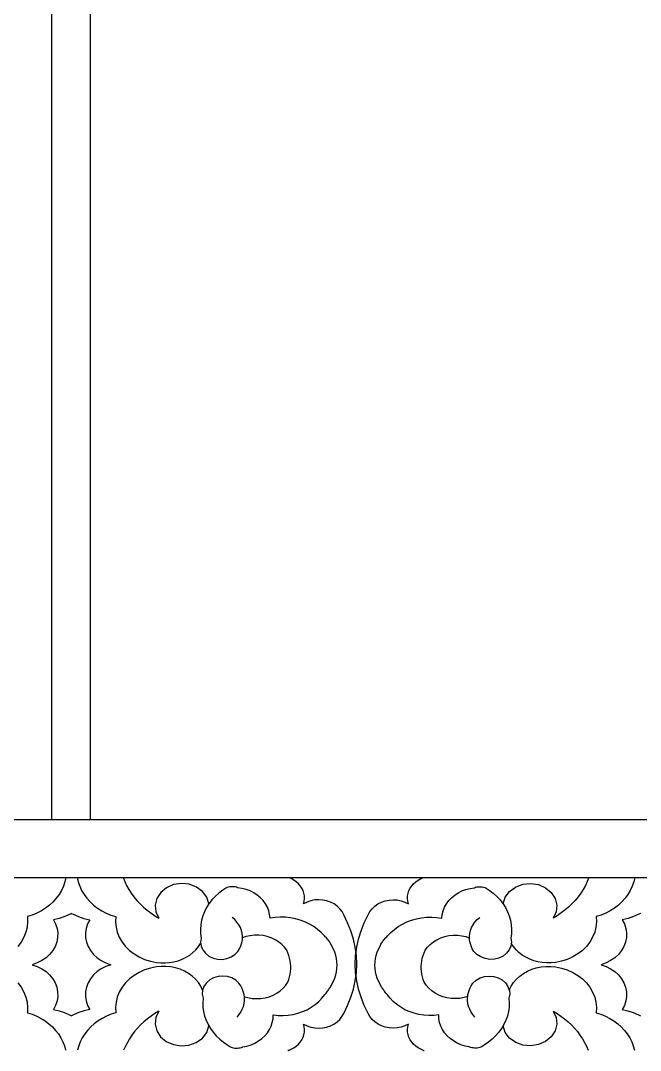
# Model space of a CAD drawing. Extents: x 1188826 to 1909461, y 608442 to 1651179.
# Drawn here: x 1662797 to 1663119, y 1032544 to 1033079 of the extents above; entities that cross this region are included whole.
import ezdxf

# ---------------------------------------------------------------- set-up
doc = ezdxf.new("R2010")
doc.units = 0
doc.header["$LTSCALE"] = 1000
doc.header["$MEASUREMENT"] = 0
doc.layers.add('窗', color=4, linetype='Continuous')
doc.layers.add('立面线', color=40, linetype='Continuous')

# ---------------------------------------------------------------- blocks, each defined once
blk = doc.blocks.new('EHYTERHT5EHTER')
at = {"layer": '窗', "ltscale": 3}
blk.add_lwpolyline([(79348.66, -228180.6), (80283.92, -228180.6), (80283.92, -229130.6), (79348.66, -229130.6)], close=True, dxfattribs=at)

msp = doc.modelspace()

# ---------------------------------------------------------------- linework, layer by layer
at = {"layer": '立面线'}
for p, q in [((1662813.08, 1032663.42), (1662813.08, 1033613.42)), ((1662833.07, 1032663.42), (1662833.07, 1033613.42)), ((1669039.81, 1032663.42), (1660727.54, 1032663.42)), ((1660758.89, 1032633.42), (1669008.6, 1032633.42)), ((1662820.38, 1032633.42), (1662819.85, 1032631.14)), ((1662826.23, 1032633.42), (1662826.76, 1032631.14)), ((1662850.02, 1032633.42), (1662850.88, 1032631.3)), ((1662937.33, 1032632.83), (1662935.87, 1032633.42)), ((1662938.7, 1032632.09), (1662937.33, 1032632.83)), ((1663003.25, 1032632.09), (1663004.62, 1032632.83)), ((1663004.62, 1032632.83), (1663006.07, 1032633.42)), ((1663091.93, 1032633.42), (1663091.06, 1032631.3)), ((1663115.71, 1032633.42), (1663115.18, 1032631.14)), ((1662819.08, 1032628.9), (1662818.07, 1032626.74)), ((1662819.85, 1032631.14), (1662819.08, 1032628.9)), ((1662826.76, 1032631.14), (1662827.53, 1032628.9)), ((1662827.53, 1032628.9), (1662828.54, 1032626.74)), ((1662850.88, 1032631.3), (1662851.89, 1032629.23)), ((1662851.89, 1032629.23), (1662853.03, 1032627.2)), ((1662872.58, 1032628.12), (1662869.6, 1032625.67)), ((1662876.26, 1032629.73), (1662872.58, 1032628.12)), ((1662880.32, 1032630.35), (1662876.26, 1032629.73)), ((1662884.43, 1032629.93), (1662880.32, 1032630.35)), ((1662888.21, 1032628.5), (1662884.43, 1032629.93)), ((1662891.33, 1032626.19), (1662888.21, 1032628.5)), ((1662902.86, 1032627.62), (1662902.3, 1032627.26)), ((1662903.45, 1032627.93), (1662902.86, 1032627.62)), ((1662904.08, 1032628.19), (1662903.45, 1032627.93)), ((1662904.73, 1032628.39), (1662904.08, 1032628.19)), ((1662905.41, 1032628.54), (1662904.73, 1032628.39)), ((1662906.1, 1032628.62), (1662905.41, 1032628.54)), ((1662906.79, 1032628.64), (1662906.1, 1032628.62)), ((1662907.49, 1032628.61), (1662906.79, 1032628.64)), ((1662908.17, 1032628.51), (1662907.49, 1032628.61)), ((1662908.85, 1032628.36), (1662908.17, 1032628.51)), ((1662909.5, 1032628.14), (1662908.85, 1032628.36)), ((1662911.72, 1032627.79), (1662909.5, 1032628.14)), ((1662913.89, 1032627.22), (1662911.72, 1032627.79)), ((1662939.95, 1032631.22), (1662938.7, 1032632.09)), ((1662941.07, 1032630.22), (1662939.95, 1032631.22)), ((1662942.04, 1032629.11), (1662941.07, 1032630.22)), ((1662942.85, 1032627.91), (1662942.04, 1032629.11)), ((1662943.48, 1032626.63), (1662942.85, 1032627.91)), ((1662998.46, 1032626.63), (1662999.09, 1032627.91)), ((1662999.09, 1032627.91), (1662999.9, 1032629.11)), ((1662999.9, 1032629.11), (1663000.87, 1032630.22)), ((1663000.87, 1032630.22), (1663001.99, 1032631.22)), ((1663001.99, 1032631.22), (1663003.25, 1032632.09)), ((1663028.05, 1032627.22), (1663030.22, 1032627.79)), ((1663030.22, 1032627.79), (1663032.45, 1032628.14)), ((1663032.45, 1032628.14), (1663033.1, 1032628.36)), ((1663033.1, 1032628.36), (1663033.77, 1032628.51)), ((1663033.77, 1032628.51), (1663034.46, 1032628.61)), ((1663034.46, 1032628.61), (1663035.15, 1032628.64)), ((1663035.15, 1032628.64), (1663035.85, 1032628.62)), ((1663035.85, 1032628.62), (1663036.54, 1032628.54)), ((1663036.54, 1032628.54), (1663037.21, 1032628.39)), ((1663037.21, 1032628.39), (1663037.87, 1032628.19)), ((1663037.87, 1032628.19), (1663038.49, 1032627.93)), ((1663038.49, 1032627.93), (1663039.09, 1032627.62)), ((1663039.09, 1032627.62), (1663039.64, 1032627.26)), ((1663050.61, 1032626.19), (1663053.74, 1032628.5)), ((1663053.74, 1032628.5), (1663057.52, 1032629.93)), ((1663057.52, 1032629.93), (1663061.62, 1032630.35)), ((1663061.62, 1032630.35), (1663065.69, 1032629.73)), ((1663065.69, 1032629.73), (1663069.37, 1032628.12)), ((1663069.37, 1032628.12), (1663072.34, 1032625.67)), ((1663090.06, 1032629.23), (1663088.92, 1032627.2)), ((1663091.06, 1032631.3), (1663090.06, 1032629.23)), ((1663114.41, 1032628.9), (1663113.4, 1032626.74)), ((1663115.18, 1032631.14), (1663114.41, 1032628.9)), ((1662815.38, 1032622.69), (1662813.72, 1032620.85)), ((1662816.83, 1032624.66), (1662815.38, 1032622.69)), ((1662818.07, 1032626.74), (1662816.83, 1032624.66)), ((1662828.54, 1032626.74), (1662829.78, 1032624.66)), ((1662829.78, 1032624.66), (1662831.23, 1032622.69)), ((1662831.23, 1032622.69), (1662832.89, 1032620.85)), ((1662853.03, 1032627.2), (1662854.3, 1032625.24)), ((1662854.3, 1032625.24), (1662855.7, 1032623.34)), ((1662855.7, 1032623.34), (1662857.22, 1032621.51)), ((1662867.6, 1032622.57), (1662866.73, 1032619.11)), ((1662869.6, 1032625.67), (1662867.6, 1032622.57)), ((1662893.54, 1032623.19), (1662891.33, 1032626.19)), ((1662894.63, 1032619.78), (1662893.54, 1032623.19)), ((1662897.88, 1032623.62), (1662896.19, 1032621.8)), ((1662899.76, 1032625.31), (1662897.88, 1032623.62)), ((1662901.79, 1032626.86), (1662899.76, 1032625.31)), ((1662902.3, 1032627.26), (1662901.79, 1032626.86)), ((1662915.96, 1032626.44), (1662913.89, 1032627.22)), ((1662917.91, 1032625.45), (1662915.96, 1032626.44)), ((1662919.71, 1032624.27), (1662917.91, 1032625.45)), ((1662921.34, 1032622.92), (1662919.71, 1032624.27)), ((1662922.76, 1032621.41), (1662921.34, 1032622.92)), ((1662943.92, 1032625.3), (1662943.48, 1032626.63)), ((1662944.18, 1032623.93), (1662943.92, 1032625.3)), ((1662944.09, 1032621.16), (1662944.23, 1032622.54)), ((1662944.23, 1032622.54), (1662944.18, 1032623.93)), ((1662997.72, 1032622.54), (1662997.77, 1032623.93)), ((1662997.86, 1032621.16), (1662997.72, 1032622.54)), ((1662997.77, 1032623.93), (1662998.02, 1032625.3)), ((1662998.02, 1032625.3), (1662998.46, 1032626.63)), ((1663019.18, 1032621.41), (1663020.61, 1032622.92)), ((1663020.61, 1032622.92), (1663022.23, 1032624.27)), ((1663022.23, 1032624.27), (1663024.03, 1032625.45)), ((1663024.03, 1032625.45), (1663025.98, 1032626.44)), ((1663025.98, 1032626.44), (1663028.05, 1032627.22)), ((1663039.64, 1032627.26), (1663040.15, 1032626.86)), ((1663040.15, 1032626.86), (1663042.19, 1032625.31)), ((1663042.19, 1032625.31), (1663044.06, 1032623.62)), ((1663044.06, 1032623.62), (1663045.76, 1032621.8)), ((1663047.32, 1032619.78), (1663048.41, 1032623.19)), ((1663048.41, 1032623.19), (1663050.61, 1032626.19)), ((1663072.34, 1032625.67), (1663074.35, 1032622.57)), ((1663074.35, 1032622.57), (1663075.21, 1032619.11)), ((1663086.25, 1032623.34), (1663084.73, 1032621.51)), ((1663087.65, 1032625.24), (1663086.25, 1032623.34)), ((1663088.92, 1032627.2), (1663087.65, 1032625.24)), ((1663110.71, 1032622.69), (1663109.06, 1032620.85)), ((1663112.17, 1032624.66), (1663110.71, 1032622.69)), ((1663113.4, 1032626.74), (1663112.17, 1032624.66)), ((1662809.85, 1032617.58), (1662807.66, 1032616.19)), ((1662811.87, 1032619.14), (1662809.85, 1032617.58)), ((1662813.72, 1032620.85), (1662811.87, 1032619.14)), ((1662832.89, 1032620.85), (1662834.74, 1032619.14)), ((1662834.74, 1032619.14), (1662836.76, 1032617.58)), ((1662836.76, 1032617.58), (1662838.95, 1032616.19)), ((1662857.22, 1032621.51), (1662858.86, 1032619.75)), ((1662858.86, 1032619.75), (1662860.61, 1032618.08)), ((1662860.61, 1032618.08), (1662862.47, 1032616.49)), ((1662866.73, 1032619.11), (1662867.09, 1032615.59)), ((1662893.38, 1032617.82), (1662892.29, 1032615.68)), ((1662894.63, 1032619.78), (1662893.38, 1032617.82)), ((1662894.68, 1032619.86), (1662894.63, 1032619.78)), ((1662896.19, 1032621.8), (1662894.68, 1032619.86)), ((1662923.97, 1032619.77), (1662922.76, 1032621.41)), ((1662924.95, 1032618.02), (1662923.97, 1032619.77)), ((1662925.68, 1032616.18), (1662924.95, 1032618.02)), ((1662943.75, 1032619.8), (1662944.09, 1032621.16)), ((1662945.57, 1032620.71), (1662943.75, 1032619.8)), ((1662947.53, 1032621.36), (1662945.57, 1032620.71)), ((1662949.58, 1032621.76), (1662947.53, 1032621.36)), ((1662951.68, 1032621.88), (1662949.58, 1032621.76)), ((1662953.78, 1032621.73), (1662951.68, 1032621.88)), ((1662955.82, 1032621.32), (1662953.78, 1032621.73)), ((1662957.77, 1032620.64), (1662955.82, 1032621.32)), ((1662959.58, 1032619.72), (1662957.77, 1032620.64)), ((1662961.21, 1032618.58), (1662959.58, 1032619.72)), ((1662962.61, 1032617.23), (1662961.21, 1032618.58)), ((1662963.76, 1032615.73), (1662962.61, 1032617.23)), ((1662978.18, 1032615.73), (1662979.33, 1032617.23)), ((1662979.33, 1032617.23), (1662980.74, 1032618.58)), ((1662980.74, 1032618.58), (1662982.36, 1032619.72)), ((1662982.36, 1032619.72), (1662984.17, 1032620.64)), ((1662984.17, 1032620.64), (1662986.12, 1032621.32)), ((1662986.12, 1032621.32), (1662988.17, 1032621.73)), ((1662988.17, 1032621.73), (1662990.26, 1032621.88)), ((1662990.26, 1032621.88), (1662992.36, 1032621.76)), ((1662992.36, 1032621.76), (1662994.42, 1032621.36)), ((1662994.42, 1032621.36), (1662996.37, 1032620.71)), ((1662996.37, 1032620.71), (1662998.2, 1032619.8)), ((1662998.2, 1032619.8), (1662997.86, 1032621.16)), ((1663016.27, 1032616.18), (1663017, 1032618.02)), ((1663017, 1032618.02), (1663017.97, 1032619.77)), ((1663017.97, 1032619.77), (1663019.18, 1032621.41)), ((1663045.76, 1032621.8), (1663047.26, 1032619.86)), ((1663047.26, 1032619.86), (1663047.32, 1032619.78)), ((1663047.32, 1032619.78), (1663048.56, 1032617.82)), ((1663048.56, 1032617.82), (1663049.65, 1032615.68)), ((1663075.21, 1032619.11), (1663074.86, 1032615.59)), ((1663081.34, 1032618.08), (1663079.48, 1032616.49)), ((1663083.09, 1032619.75), (1663081.34, 1032618.08)), ((1663084.73, 1032621.51), (1663083.09, 1032619.75)), ((1663105.18, 1032617.58), (1663103, 1032616.19)), ((1663107.21, 1032619.14), (1663105.18, 1032617.58)), ((1663109.06, 1032620.85), (1663107.21, 1032619.14)), ((1662802.9, 1032613.94), (1662800.36, 1032613.11)), ((1662800.36, 1032613.11), (1662800.49, 1032610.38)), ((1662805.34, 1032614.97), (1662802.9, 1032613.94)), ((1662807.66, 1032616.19), (1662805.34, 1032614.97)), ((1662816.88, 1032612.19), (1662813.91, 1032611.49)), ((1662813.91, 1032611.49), (1662815.03, 1032609.31)), ((1662819.75, 1032613.15), (1662816.88, 1032612.19)), ((1662822.5, 1032614.35), (1662819.75, 1032613.15)), ((1662823.3, 1032614.79), (1662822.5, 1032614.35)), ((1662823.3, 1032614.79), (1662824.11, 1032614.35)), ((1662824.11, 1032614.35), (1662826.86, 1032613.15)), ((1662826.86, 1032613.15), (1662829.73, 1032612.19)), ((1662829.73, 1032612.19), (1662832.7, 1032611.49)), ((1662832.7, 1032611.49), (1662831.58, 1032609.31)), ((1662838.95, 1032616.19), (1662841.27, 1032614.97)), ((1662841.27, 1032614.97), (1662843.71, 1032613.94)), ((1662843.71, 1032613.94), (1662846.25, 1032613.11)), ((1662846.25, 1032613.11), (1662846.11, 1032610.38)), ((1662862.47, 1032616.49), (1662864.43, 1032615)), ((1662864.43, 1032615), (1662866.48, 1032613.6)), ((1662866.48, 1032613.6), (1662868.62, 1032612.3)), ((1662867.09, 1032615.59), (1662868.62, 1032612.3)), ((1662891.42, 1032613.47), (1662890.78, 1032611.21)), ((1662892.29, 1032615.68), (1662891.42, 1032613.47)), ((1662908.05, 1032611.56), (1662906.75, 1032612.72)), ((1662909.19, 1032610.28), (1662908.05, 1032611.56)), ((1662926.15, 1032614.28), (1662925.68, 1032616.18)), ((1662926.35, 1032612.35), (1662926.15, 1032614.28)), ((1662928.98, 1032612.7), (1662926.35, 1032612.35)), ((1662931.64, 1032612.84), (1662928.98, 1032612.7)), ((1662934.3, 1032612.76), (1662931.64, 1032612.84)), ((1662936.94, 1032612.47), (1662934.3, 1032612.76)), ((1662939.54, 1032611.96), (1662936.94, 1032612.47)), ((1662942.06, 1032611.25), (1662939.54, 1032611.96)), ((1662964.64, 1032614.09), (1662963.76, 1032615.73)), ((1662966.65, 1032609.95), (1662964.6, 1032614.09)), ((1662975.3, 1032609.95), (1662977.35, 1032614.09)), ((1662977.31, 1032614.09), (1662978.18, 1032615.73)), ((1662999.88, 1032611.25), (1663002.41, 1032611.96)), ((1663002.41, 1032611.96), (1663005, 1032612.47)), ((1663005, 1032612.47), (1663007.65, 1032612.76)), ((1663007.65, 1032612.76), (1663010.31, 1032612.84)), ((1663010.31, 1032612.84), (1663012.96, 1032612.7)), ((1663012.96, 1032612.7), (1663015.59, 1032612.35)), ((1663015.59, 1032612.35), (1663015.8, 1032614.28)), ((1663015.8, 1032614.28), (1663016.27, 1032616.18)), ((1663032.75, 1032610.28), (1663033.9, 1032611.56)), ((1663033.9, 1032611.56), (1663035.2, 1032612.72)), ((1663049.65, 1032615.68), (1663050.52, 1032613.47)), ((1663050.52, 1032613.47), (1663051.17, 1032611.21)), ((1663074.86, 1032615.59), (1663073.32, 1032612.3)), ((1663075.46, 1032613.6), (1663073.32, 1032612.3)), ((1663077.52, 1032615), (1663075.46, 1032613.6)), ((1663079.48, 1032616.49), (1663077.52, 1032615)), ((1663098.24, 1032613.94), (1663095.69, 1032613.11)), ((1663095.69, 1032613.11), (1663095.83, 1032610.38)), ((1663100.68, 1032614.97), (1663098.24, 1032613.94)), ((1663103, 1032616.19), (1663100.68, 1032614.97)), ((1663112.21, 1032612.19), (1663109.24, 1032611.49)), ((1663109.24, 1032611.49), (1663110.36, 1032609.31)), ((1663115.09, 1032613.15), (1663112.21, 1032612.19)), ((1663117.83, 1032614.35), (1663115.09, 1032613.15)), ((1663118.64, 1032614.79), (1663117.83, 1032614.35)), ((1662800.23, 1032607.64), (1662799.57, 1032604.96)), ((1662800.49, 1032610.38), (1662800.23, 1032607.64)), ((1662815.03, 1032609.31), (1662815.77, 1032607.01)), ((1662815.77, 1032607.01), (1662816.11, 1032604.64)), ((1662830.84, 1032607.01), (1662830.5, 1032604.64)), ((1662831.58, 1032609.31), (1662830.84, 1032607.01)), ((1662846.11, 1032610.38), (1662846.38, 1032607.64)), ((1662846.38, 1032607.64), (1662847.04, 1032604.96)), ((1662890.37, 1032608.91), (1662890.19, 1032606.58)), ((1662890.19, 1032606.58), (1662890.25, 1032604.25)), ((1662890.78, 1032611.21), (1662890.37, 1032608.91)), ((1662910.16, 1032608.9), (1662909.19, 1032610.28)), ((1662910.93, 1032607.43), (1662910.16, 1032608.9)), ((1662911.51, 1032605.9), (1662910.93, 1032607.43)), ((1662944.5, 1032610.33), (1662942.06, 1032611.25)), ((1662946.83, 1032609.22), (1662944.5, 1032610.33)), ((1662949.02, 1032607.92), (1662946.83, 1032609.22)), ((1662951.06, 1032606.46), (1662949.02, 1032607.92)), ((1662952.92, 1032604.83), (1662951.06, 1032606.46)), ((1662968.33, 1032605.75), (1662966.65, 1032609.95)), ((1662973.61, 1032605.75), (1662975.3, 1032609.95)), ((1662989.02, 1032604.83), (1662990.89, 1032606.46)), ((1662990.89, 1032606.46), (1662992.93, 1032607.92)), ((1662992.93, 1032607.92), (1662995.12, 1032609.22)), ((1662995.12, 1032609.22), (1662997.44, 1032610.33)), ((1662997.44, 1032610.33), (1662999.88, 1032611.25)), ((1663030.44, 1032605.9), (1663031.01, 1032607.43)), ((1663031.01, 1032607.43), (1663031.79, 1032608.9)), ((1663031.79, 1032608.9), (1663032.75, 1032610.28)), ((1663051.17, 1032611.21), (1663051.58, 1032608.91)), ((1663051.58, 1032608.91), (1663051.75, 1032606.58)), ((1663051.75, 1032606.58), (1663051.69, 1032604.25)), ((1663095.57, 1032607.64), (1663094.9, 1032604.96)), ((1663095.83, 1032610.38), (1663095.57, 1032607.64)), ((1663110.36, 1032609.31), (1663111.11, 1032607.01)), ((1663111.11, 1032607.01), (1663111.45, 1032604.64)), ((1662798.51, 1032602.37), (1662797.09, 1032599.92)), ((1662799.57, 1032604.96), (1662798.51, 1032602.37)), ((1662816.05, 1032602.25), (1662815.59, 1032599.9)), ((1662816.11, 1032604.64), (1662816.05, 1032602.25)), ((1662830.5, 1032604.64), (1662830.55, 1032602.25)), ((1662830.55, 1032602.25), (1662831.02, 1032599.9)), ((1662847.04, 1032604.96), (1662848.1, 1032602.37)), ((1662848.1, 1032602.37), (1662849.52, 1032599.92)), ((1662890.25, 1032604.25), (1662890.55, 1032601.94)), ((1662890.55, 1032601.94), (1662890.29, 1032599.85)), ((1662911.88, 1032604.32), (1662911.51, 1032605.9)), ((1662911.72, 1032599.51), (1662911.99, 1032601.11)), ((1662913.86, 1032602.72), (1662911.77, 1032602.01)), ((1662912.04, 1032602.72), (1662911.88, 1032604.32)), ((1662911.99, 1032601.11), (1662912.04, 1032602.72)), ((1662916.03, 1032603.21), (1662913.86, 1032602.72)), ((1662918.25, 1032603.46), (1662916.03, 1032603.21)), ((1662920.49, 1032603.46), (1662918.25, 1032603.46)), ((1662922.72, 1032603.23), (1662920.49, 1032603.46)), ((1662924.89, 1032602.76), (1662922.72, 1032603.23)), ((1662926.98, 1032602.06), (1662924.89, 1032602.76)), ((1662928.95, 1032601.14), (1662926.98, 1032602.06)), ((1662930.77, 1032600.02), (1662928.95, 1032601.14)), ((1662954.6, 1032603.06), (1662952.92, 1032604.83)), ((1662955.01, 1032602.68), (1662954.6, 1032603.06)), ((1662955.41, 1032602.28), (1662955.01, 1032602.68)), ((1662955.79, 1032601.88), (1662955.41, 1032602.28)), ((1662956.16, 1032601.46), (1662955.79, 1032601.88)), ((1662956.51, 1032601.04), (1662956.16, 1032601.46)), ((1662956.84, 1032600.6), (1662956.51, 1032601.04)), ((1662957.16, 1032600.16), (1662956.84, 1032600.6)), ((1662969.65, 1032601.48), (1662968.33, 1032605.75)), ((1662970.59, 1032597.17), (1662969.65, 1032601.48)), ((1662971.35, 1032597.17), (1662972.3, 1032601.48)), ((1662972.3, 1032601.48), (1662973.61, 1032605.75)), ((1662984.79, 1032600.16), (1662985.1, 1032600.6)), ((1662985.1, 1032600.6), (1662985.44, 1032601.04)), ((1662985.44, 1032601.04), (1662985.79, 1032601.46)), ((1662985.79, 1032601.46), (1662986.15, 1032601.88)), ((1662986.15, 1032601.88), (1662986.54, 1032602.28)), ((1662986.54, 1032602.28), (1662986.93, 1032602.68)), ((1662986.93, 1032602.68), (1662987.35, 1032603.06)), ((1662987.35, 1032603.06), (1662989.02, 1032604.83)), ((1663011.17, 1032600.02), (1663012.99, 1032601.14)), ((1663012.99, 1032601.14), (1663014.96, 1032602.06)), ((1663014.96, 1032602.06), (1663017.05, 1032602.76)), ((1663017.05, 1032602.76), (1663019.23, 1032603.23)), ((1663019.23, 1032603.23), (1663021.45, 1032603.46)), ((1663021.45, 1032603.46), (1663023.7, 1032603.46)), ((1663023.7, 1032603.46), (1663025.92, 1032603.21)), ((1663025.92, 1032603.21), (1663028.09, 1032602.72)), ((1663028.09, 1032602.72), (1663030.17, 1032602.01)), ((1663029.9, 1032602.72), (1663030.06, 1032604.32)), ((1663029.96, 1032601.11), (1663029.9, 1032602.72)), ((1663030.22, 1032599.51), (1663029.96, 1032601.11)), ((1663030.06, 1032604.32), (1663030.44, 1032605.9)), ((1663051.69, 1032604.25), (1663051.39, 1032601.94)), ((1663051.39, 1032601.94), (1663051.66, 1032599.85)), ((1663093.85, 1032602.37), (1663092.42, 1032599.92)), ((1663094.9, 1032604.96), (1663093.85, 1032602.37)), ((1663111.39, 1032602.25), (1663110.93, 1032599.9)), ((1663111.45, 1032604.64), (1663111.39, 1032602.25)), ((1662797.09, 1032599.92), (1662795.32, 1032597.64)), ((1662813.51, 1032595.49), (1662811.93, 1032593.52)), ((1662814.74, 1032597.63), (1662813.51, 1032595.49)), ((1662815.59, 1032599.9), (1662814.74, 1032597.63)), ((1662831.02, 1032599.9), (1662831.87, 1032597.63)), ((1662831.87, 1032597.63), (1662833.1, 1032595.49)), ((1662833.1, 1032595.49), (1662834.68, 1032593.52)), ((1662849.52, 1032599.92), (1662851.29, 1032597.64)), ((1662851.29, 1032597.64), (1662853.39, 1032595.57)), ((1662853.39, 1032595.57), (1662855.77, 1032593.74)), ((1662886.33, 1032594.44), (1662887.86, 1032595.91)), ((1662887.86, 1032595.91), (1662889.2, 1032597.51)), ((1662889.2, 1032597.51), (1662890.32, 1032599.22)), ((1662890.29, 1032599.85), (1662890.6, 1032597.77)), ((1662890.6, 1032597.77), (1662891.45, 1032595.81)), ((1662891.45, 1032595.81), (1662892.82, 1032594.07)), ((1662909.7, 1032595.03), (1662910.57, 1032596.45)), ((1662910.57, 1032596.45), (1662911.25, 1032597.96)), ((1662911.25, 1032597.96), (1662911.72, 1032599.51)), ((1662932.41, 1032598.72), (1662930.77, 1032600.02)), ((1662933.85, 1032597.24), (1662932.41, 1032598.72)), ((1662935.06, 1032595.63), (1662933.85, 1032597.24)), ((1662935.65, 1032594.31), (1662935.06, 1032595.63)), ((1662957.46, 1032599.71), (1662957.16, 1032600.16)), ((1662957.74, 1032599.25), (1662957.46, 1032599.71)), ((1662958, 1032598.78), (1662957.74, 1032599.25)), ((1662958.25, 1032598.3), (1662958, 1032598.78)), ((1662958.48, 1032597.82), (1662958.25, 1032598.3)), ((1662959.28, 1032596.25), (1662958.48, 1032597.82)), ((1662959.94, 1032594.63), (1662959.28, 1032596.25)), ((1662971.16, 1032592.83), (1662970.59, 1032597.17)), ((1662970.78, 1032592.83), (1662971.35, 1032597.17)), ((1662982.01, 1032594.63), (1662982.67, 1032596.25)), ((1662982.67, 1032596.25), (1662983.47, 1032597.82)), ((1662983.47, 1032597.82), (1662983.7, 1032598.3)), ((1662983.7, 1032598.3), (1662983.94, 1032598.78)), ((1662983.94, 1032598.78), (1662984.2, 1032599.25)), ((1662984.2, 1032599.25), (1662984.49, 1032599.71)), ((1662984.49, 1032599.71), (1662984.79, 1032600.16)), ((1663006.29, 1032594.31), (1663006.88, 1032595.63)), ((1663006.88, 1032595.63), (1663008.09, 1032597.24)), ((1663008.09, 1032597.24), (1663009.53, 1032598.72)), ((1663009.53, 1032598.72), (1663011.17, 1032600.02)), ((1663030.7, 1032597.96), (1663030.22, 1032599.51)), ((1663031.37, 1032596.45), (1663030.7, 1032597.96)), ((1663032.24, 1032595.03), (1663031.37, 1032596.45)), ((1663050.49, 1032595.81), (1663049.13, 1032594.07)), ((1663051.35, 1032597.77), (1663050.49, 1032595.81)), ((1663051.66, 1032599.85), (1663051.35, 1032597.77)), ((1663052.75, 1032597.51), (1663051.62, 1032599.22)), ((1663054.08, 1032595.91), (1663052.75, 1032597.51)), ((1663055.61, 1032594.44), (1663054.08, 1032595.91)), ((1663088.56, 1032595.57), (1663086.17, 1032593.74)), ((1663090.65, 1032597.64), (1663088.56, 1032595.57)), ((1663092.42, 1032599.92), (1663090.65, 1032597.64)), ((1663108.84, 1032595.49), (1663107.26, 1032593.52)), ((1663110.07, 1032597.63), (1663108.84, 1032595.49)), ((1663110.93, 1032599.9), (1663110.07, 1032597.63)), ((1662807.86, 1032590.27), (1662805.46, 1032589.06)), ((1662810.03, 1032591.77), (1662807.86, 1032590.27)), ((1662811.93, 1032593.52), (1662810.03, 1032591.77)), ((1662834.68, 1032593.52), (1662836.58, 1032591.77)), ((1662836.58, 1032591.77), (1662838.75, 1032590.27)), ((1662838.75, 1032590.27), (1662841.15, 1032589.06)), ((1662855.77, 1032593.74), (1662858.4, 1032592.18)), ((1662858.4, 1032592.18), (1662861.24, 1032590.91)), ((1662861.24, 1032590.91), (1662864.24, 1032589.96)), ((1662864.24, 1032589.96), (1662867.36, 1032589.35)), ((1662876.48, 1032589.61), (1662878.67, 1032590.2)), ((1662878.67, 1032590.2), (1662880.78, 1032590.99)), ((1662880.78, 1032590.99), (1662882.77, 1032591.97)), ((1662882.77, 1032591.97), (1662884.63, 1032593.12)), ((1662884.63, 1032593.12), (1662886.33, 1032594.44)), ((1662892.82, 1032594.07), (1662894.61, 1032592.64)), ((1662894.61, 1032592.64), (1662896.74, 1032591.61)), ((1662896.74, 1032591.61), (1662899.1, 1032591.02)), ((1662899.1, 1032591.02), (1662901.54, 1032590.92)), ((1662901.54, 1032590.92), (1662903.95, 1032591.3)), ((1662903.95, 1032591.3), (1662906.19, 1032592.15)), ((1662906.19, 1032592.15), (1662908.14, 1032593.41)), ((1662908.14, 1032593.41), (1662909.7, 1032595.03)), ((1662936.15, 1032592.97), (1662935.65, 1032594.31)), ((1662936.54, 1032591.61), (1662936.15, 1032592.97)), ((1662936.84, 1032590.22), (1662936.54, 1032591.61)), ((1662937.04, 1032588.83), (1662936.84, 1032590.22)), ((1662960.46, 1032592.98), (1662959.94, 1032594.63)), ((1662960.83, 1032591.3), (1662960.46, 1032592.98)), ((1662961.05, 1032589.6), (1662960.83, 1032591.3)), ((1662970.59, 1032588.48), (1662970.78, 1032592.83)), ((1662971.35, 1032588.48), (1662971.16, 1032592.83)), ((1662980.89, 1032589.6), (1662981.12, 1032591.3)), ((1662981.12, 1032591.3), (1662981.49, 1032592.98)), ((1662981.49, 1032592.98), (1662982.01, 1032594.63)), ((1663004.91, 1032588.83), (1663005.1, 1032590.22)), ((1663005.1, 1032590.22), (1663005.4, 1032591.61)), ((1663005.4, 1032591.61), (1663005.8, 1032592.97)), ((1663005.8, 1032592.97), (1663006.29, 1032594.31)), ((1663033.8, 1032593.41), (1663032.24, 1032595.03)), ((1663035.76, 1032592.15), (1663033.8, 1032593.41)), ((1663038, 1032591.3), (1663035.76, 1032592.15)), ((1663040.4, 1032590.92), (1663038, 1032591.3)), ((1663042.85, 1032591.02), (1663040.4, 1032590.92)), ((1663045.2, 1032591.61), (1663042.85, 1032591.02)), ((1663047.33, 1032592.64), (1663045.2, 1032591.61)), ((1663049.13, 1032594.07), (1663047.33, 1032592.64)), ((1663057.32, 1032593.12), (1663055.61, 1032594.44)), ((1663059.18, 1032591.97), (1663057.32, 1032593.12)), ((1663061.17, 1032590.99), (1663059.18, 1032591.97)), ((1663063.27, 1032590.2), (1663061.17, 1032590.99)), ((1663065.47, 1032589.61), (1663063.27, 1032590.2)), ((1663077.7, 1032589.96), (1663074.58, 1032589.35)), ((1663080.7, 1032590.91), (1663077.7, 1032589.96)), ((1663083.54, 1032592.18), (1663080.7, 1032590.91)), ((1663086.17, 1032593.74), (1663083.54, 1032592.18)), ((1663103.2, 1032590.27), (1663100.79, 1032589.06)), ((1663105.37, 1032591.77), (1663103.2, 1032590.27)), ((1663107.26, 1032593.52), (1663105.37, 1032591.77)), ((1662805.46, 1032589.06), (1662802.88, 1032588.16)), ((1662802.88, 1032588.16), (1662805.46, 1032587.26)), ((1662805.46, 1032587.26), (1662807.86, 1032586.04)), ((1662807.86, 1032586.04), (1662810.03, 1032584.55)), ((1662810.03, 1032584.55), (1662811.93, 1032582.8)), ((1662836.58, 1032584.55), (1662834.68, 1032582.8)), ((1662838.75, 1032586.04), (1662836.58, 1032584.55)), ((1662841.15, 1032587.26), (1662838.75, 1032586.04)), ((1662841.15, 1032589.06), (1662843.73, 1032588.16)), ((1662843.73, 1032588.16), (1662841.15, 1032587.26)), ((1662861.24, 1032585.4), (1662858.4, 1032584.14)), ((1662864.24, 1032586.35), (1662861.24, 1032585.4)), ((1662867.36, 1032586.97), (1662864.24, 1032586.35)), ((1662867.36, 1032589.35), (1662869.64, 1032589.1)), ((1662869.86, 1032587.23), (1662867.36, 1032586.97)), ((1662869.64, 1032589.1), (1662871.94, 1032589.06)), ((1662872.38, 1032587.24), (1662869.86, 1032587.23)), ((1662871.94, 1032589.06), (1662874.23, 1032589.23)), ((1662874.89, 1032587), (1662872.38, 1032587.24)), ((1662874.23, 1032589.23), (1662876.48, 1032589.61)), ((1662877.34, 1032586.5), (1662874.89, 1032587)), ((1662879.7, 1032585.76), (1662877.34, 1032586.5)), ((1662881.95, 1032584.78), (1662879.7, 1032585.76)), ((1662884.05, 1032583.58), (1662881.95, 1032584.78)), ((1662936.81, 1032583.22), (1662937.02, 1032584.61)), ((1662937.02, 1032584.61), (1662937.13, 1032586.02)), ((1662937.13, 1032587.42), (1662937.04, 1032588.83)), ((1662937.13, 1032586.02), (1662937.13, 1032587.42)), ((1662960.83, 1032584.48), (1662961.05, 1032586.18)), ((1662961.13, 1032587.89), (1662961.05, 1032589.6)), ((1662961.05, 1032586.18), (1662961.13, 1032587.89)), ((1662970.78, 1032584.12), (1662970.59, 1032588.48)), ((1662971.16, 1032584.12), (1662971.35, 1032588.48)), ((1662980.82, 1032587.89), (1662980.89, 1032589.6)), ((1662980.89, 1032586.18), (1662980.82, 1032587.89)), ((1662981.12, 1032584.48), (1662980.89, 1032586.18)), ((1663004.81, 1032587.42), (1663004.91, 1032588.83)), ((1663004.82, 1032586.02), (1663004.81, 1032587.42)), ((1663004.92, 1032584.61), (1663004.82, 1032586.02)), ((1663005.13, 1032583.22), (1663004.92, 1032584.61)), ((1663057.9, 1032583.58), (1663059.99, 1032584.78)), ((1663059.99, 1032584.78), (1663062.24, 1032585.76)), ((1663062.24, 1032585.76), (1663064.61, 1032586.5)), ((1663064.61, 1032586.5), (1663067.06, 1032587)), ((1663067.72, 1032589.23), (1663065.47, 1032589.61)), ((1663067.06, 1032587), (1663069.56, 1032587.24)), ((1663070.01, 1032589.06), (1663067.72, 1032589.23)), ((1663069.56, 1032587.24), (1663072.08, 1032587.23)), ((1663072.3, 1032589.1), (1663070.01, 1032589.06)), ((1663072.08, 1032587.23), (1663074.58, 1032586.97)), ((1663074.58, 1032589.35), (1663072.3, 1032589.1)), ((1663074.58, 1032586.97), (1663077.7, 1032586.35)), ((1663077.7, 1032586.35), (1663080.7, 1032585.4)), ((1663080.7, 1032585.4), (1663083.54, 1032584.14)), ((1663100.79, 1032589.06), (1663098.21, 1032588.16)), ((1663098.21, 1032588.16), (1663100.79, 1032587.26)), ((1663100.79, 1032587.26), (1663103.2, 1032586.04)), ((1663103.2, 1032586.04), (1663105.37, 1032584.55)), ((1663105.37, 1032584.55), (1663107.26, 1032582.8)), ((1662811.93, 1032582.8), (1662813.51, 1032580.83)), ((1662813.51, 1032580.83), (1662814.74, 1032578.69)), ((1662833.1, 1032580.83), (1662831.87, 1032578.69)), ((1662834.68, 1032582.8), (1662833.1, 1032580.83)), ((1662853.39, 1032580.75), (1662851.29, 1032578.68)), ((1662855.77, 1032582.58), (1662853.39, 1032580.75)), ((1662858.4, 1032584.14), (1662855.77, 1032582.58)), ((1662885.97, 1032582.18), (1662884.05, 1032583.58)), ((1662887.68, 1032580.6), (1662885.97, 1032582.18)), ((1662889.16, 1032578.86), (1662887.68, 1032580.6)), ((1662895.01, 1032580.21), (1662893.31, 1032578.7)), ((1662897.07, 1032581.34), (1662895.01, 1032580.21)), ((1662899.39, 1032582.03), (1662897.07, 1032581.34)), ((1662901.82, 1032582.25), (1662899.39, 1032582.03)), ((1662904.25, 1032581.98), (1662901.82, 1032582.25)), ((1662906.54, 1032581.25), (1662904.25, 1032581.98)), ((1662908.57, 1032580.07), (1662906.54, 1032581.25)), ((1662910.23, 1032578.53), (1662908.57, 1032580.07)), ((1662935.59, 1032579.13), (1662936.1, 1032580.47)), ((1662936.1, 1032580.47), (1662936.51, 1032581.83)), ((1662936.51, 1032581.83), (1662936.81, 1032583.22)), ((1662958.48, 1032577.96), (1662959.28, 1032579.53)), ((1662959.28, 1032579.53), (1662959.94, 1032581.14)), ((1662959.94, 1032581.14), (1662960.46, 1032582.8)), ((1662960.46, 1032582.8), (1662960.83, 1032584.48)), ((1662969.65, 1032575.48), (1662970.59, 1032579.78)), ((1662970.59, 1032579.78), (1662971.16, 1032584.12)), ((1662971.35, 1032579.78), (1662970.78, 1032584.12)), ((1662972.3, 1032575.48), (1662971.35, 1032579.78)), ((1662981.49, 1032582.8), (1662981.12, 1032584.48)), ((1662982.01, 1032581.14), (1662981.49, 1032582.8)), ((1662982.67, 1032579.53), (1662982.01, 1032581.14)), ((1662983.47, 1032577.96), (1662982.67, 1032579.53)), ((1663005.44, 1032581.83), (1663005.13, 1032583.22)), ((1663005.85, 1032580.47), (1663005.44, 1032581.83)), ((1663006.35, 1032579.13), (1663005.85, 1032580.47)), ((1663031.71, 1032578.53), (1663033.37, 1032580.07)), ((1663033.37, 1032580.07), (1663035.4, 1032581.25)), ((1663035.4, 1032581.25), (1663037.7, 1032581.98)), ((1663037.7, 1032581.98), (1663040.12, 1032582.25)), ((1663040.12, 1032582.25), (1663042.56, 1032582.03)), ((1663042.56, 1032582.03), (1663044.87, 1032581.34)), ((1663044.87, 1032581.34), (1663046.93, 1032580.21)), ((1663046.93, 1032580.21), (1663048.63, 1032578.7)), ((1663052.79, 1032578.86), (1663054.27, 1032580.6)), ((1663054.27, 1032580.6), (1663055.98, 1032582.18)), ((1663055.98, 1032582.18), (1663057.9, 1032583.58)), ((1663083.54, 1032584.14), (1663086.17, 1032582.58)), ((1663086.17, 1032582.58), (1663088.56, 1032580.75)), ((1663088.56, 1032580.75), (1663090.65, 1032578.68)), ((1663107.26, 1032582.8), (1663108.84, 1032580.83)), ((1663108.84, 1032580.83), (1663110.07, 1032578.69)), ((1662795.32, 1032578.68), (1662797.09, 1032576.4)), ((1662797.09, 1032576.4), (1662798.51, 1032573.94)), ((1662798.51, 1032573.94), (1662799.57, 1032571.35)), ((1662814.74, 1032578.69), (1662815.59, 1032576.42)), ((1662815.59, 1032576.42), (1662816.05, 1032574.06)), ((1662816.05, 1032574.06), (1662816.11, 1032571.68)), ((1662830.55, 1032574.06), (1662830.5, 1032571.68)), ((1662831.02, 1032576.42), (1662830.55, 1032574.06)), ((1662831.87, 1032578.69), (1662831.02, 1032576.42)), ((1662848.1, 1032573.94), (1662847.04, 1032571.35)), ((1662849.52, 1032576.4), (1662848.1, 1032573.94)), ((1662851.29, 1032578.68), (1662849.52, 1032576.4)), ((1662890.39, 1032576.97), (1662889.16, 1032578.86)), ((1662891.35, 1032574.98), (1662890.39, 1032576.97)), ((1662891.33, 1032574.89), (1662891.16, 1032572.8)), ((1662891.35, 1032574.98), (1662891.33, 1032574.89)), ((1662892.06, 1032576.89), (1662891.35, 1032574.98)), ((1662893.31, 1032578.7), (1662892.06, 1032576.89)), ((1662911.14, 1032577.17), (1662910.23, 1032578.53)), ((1662911.88, 1032575.74), (1662911.14, 1032577.17)), ((1662912.45, 1032574.25), (1662911.88, 1032575.74)), ((1662912.83, 1032572.72), (1662912.45, 1032574.25)), ((1662929.85, 1032573.33), (1662931.59, 1032574.54)), ((1662931.59, 1032574.54), (1662933.15, 1032575.92)), ((1662933.15, 1032575.92), (1662934.49, 1032577.46)), ((1662934.49, 1032577.46), (1662935.59, 1032579.13)), ((1662955.44, 1032573.44), (1662955.79, 1032573.87)), ((1662955.79, 1032573.87), (1662956.12, 1032574.31)), ((1662956.12, 1032574.31), (1662956.45, 1032574.75)), ((1662956.45, 1032574.75), (1662956.76, 1032575.2)), ((1662956.76, 1032575.2), (1662957.07, 1032575.65)), ((1662957.07, 1032575.65), (1662957.37, 1032576.1)), ((1662957.37, 1032576.1), (1662957.66, 1032576.56)), ((1662957.66, 1032576.56), (1662957.94, 1032577.02)), ((1662957.94, 1032577.02), (1662958.21, 1032577.49)), ((1662958.21, 1032577.49), (1662958.48, 1032577.96)), ((1662968.33, 1032571.21), (1662969.65, 1032575.48)), ((1662973.61, 1032571.21), (1662972.3, 1032575.48)), ((1662983.73, 1032577.49), (1662983.47, 1032577.96)), ((1662984, 1032577.02), (1662983.73, 1032577.49)), ((1662984.28, 1032576.56), (1662984, 1032577.02)), ((1662984.58, 1032576.1), (1662984.28, 1032576.56)), ((1662984.87, 1032575.65), (1662984.58, 1032576.1)), ((1662985.18, 1032575.2), (1662984.87, 1032575.65)), ((1662985.5, 1032574.75), (1662985.18, 1032575.2)), ((1662985.82, 1032574.31), (1662985.5, 1032574.75)), ((1662986.16, 1032573.87), (1662985.82, 1032574.31)), ((1662986.5, 1032573.44), (1662986.16, 1032573.87)), ((1663007.46, 1032577.46), (1663006.35, 1032579.13)), ((1663008.8, 1032575.92), (1663007.46, 1032577.46)), ((1663010.35, 1032574.54), (1663008.8, 1032575.92)), ((1663012.1, 1032573.33), (1663010.35, 1032574.54)), ((1663029.11, 1032572.72), (1663029.5, 1032574.25)), ((1663029.5, 1032574.25), (1663030.06, 1032575.74)), ((1663030.06, 1032575.74), (1663030.8, 1032577.17)), ((1663030.8, 1032577.17), (1663031.71, 1032578.53)), ((1663048.63, 1032578.7), (1663049.88, 1032576.89)), ((1663049.88, 1032576.89), (1663050.59, 1032574.98)), ((1663050.59, 1032574.98), (1663051.56, 1032576.97)), ((1663050.59, 1032574.98), (1663050.61, 1032574.89)), ((1663050.61, 1032574.89), (1663050.79, 1032572.8)), ((1663051.56, 1032576.97), (1663052.79, 1032578.86)), ((1663090.65, 1032578.68), (1663092.42, 1032576.4)), ((1663092.42, 1032576.4), (1663093.85, 1032573.94)), ((1663093.85, 1032573.94), (1663094.9, 1032571.35)), ((1663110.07, 1032578.69), (1663110.93, 1032576.42)), ((1663110.93, 1032576.42), (1663111.39, 1032574.06)), ((1663111.39, 1032574.06), (1663111.45, 1032571.68)), ((1662799.57, 1032571.35), (1662800.23, 1032568.67)), ((1662800.23, 1032568.67), (1662800.49, 1032565.94)), ((1662815.77, 1032569.31), (1662815.03, 1032567.01)), ((1662816.11, 1032571.68), (1662815.77, 1032569.31)), ((1662830.5, 1032571.68), (1662830.84, 1032569.31)), ((1662830.84, 1032569.31), (1662831.58, 1032567.01)), ((1662846.38, 1032568.67), (1662846.11, 1032565.94)), ((1662847.04, 1032571.35), (1662846.38, 1032568.67)), ((1662891.16, 1032572.8), (1662891.55, 1032570.73)), ((1662891.55, 1032570.73), (1662891.41, 1032568.41)), ((1662912.75, 1032571.66), (1662914.88, 1032571.05)), ((1662913.03, 1032571.16), (1662912.83, 1032572.72)), ((1662912.86, 1032568.04), (1662913.04, 1032569.6)), ((1662913.04, 1032569.6), (1662913.03, 1032571.16)), ((1662914.88, 1032571.05), (1662917.07, 1032570.67)), ((1662917.07, 1032570.67), (1662919.31, 1032570.52)), ((1662919.31, 1032570.52), (1662921.55, 1032570.62)), ((1662921.55, 1032570.62), (1662923.76, 1032570.96)), ((1662923.76, 1032570.96), (1662925.9, 1032571.53)), ((1662925.9, 1032571.53), (1662927.94, 1032572.33)), ((1662927.94, 1032572.33), (1662929.85, 1032573.33)), ((1662949.79, 1032567.42), (1662951.64, 1032569)), ((1662951.64, 1032569), (1662953.29, 1032570.73)), ((1662953.29, 1032570.73), (1662954.73, 1032572.59)), ((1662954.73, 1032572.59), (1662955.09, 1032573.01)), ((1662955.09, 1032573.01), (1662955.44, 1032573.44)), ((1662966.65, 1032567), (1662968.33, 1032571.21)), ((1662975.3, 1032567), (1662973.61, 1032571.21)), ((1662986.85, 1032573.01), (1662986.5, 1032573.44)), ((1662987.21, 1032572.59), (1662986.85, 1032573.01)), ((1662988.66, 1032570.73), (1662987.21, 1032572.59)), ((1662990.31, 1032569), (1662988.66, 1032570.73)), ((1662992.16, 1032567.42), (1662990.31, 1032569)), ((1663014.01, 1032572.33), (1663012.1, 1032573.33)), ((1663016.05, 1032571.53), (1663014.01, 1032572.33)), ((1663018.19, 1032570.96), (1663016.05, 1032571.53)), ((1663020.4, 1032570.62), (1663018.19, 1032570.96)), ((1663022.63, 1032570.52), (1663020.4, 1032570.62)), ((1663024.87, 1032570.67), (1663022.63, 1032570.52)), ((1663027.07, 1032571.05), (1663024.87, 1032570.67)), ((1663029.19, 1032571.66), (1663027.07, 1032571.05)), ((1663028.91, 1032569.6), (1663028.92, 1032571.16)), ((1663029.09, 1032568.04), (1663028.91, 1032569.6)), ((1663028.92, 1032571.16), (1663029.11, 1032572.72)), ((1663050.79, 1032572.8), (1663050.39, 1032570.73)), ((1663050.39, 1032570.73), (1663050.54, 1032568.41)), ((1663094.9, 1032571.35), (1663095.57, 1032568.67)), ((1663095.57, 1032568.67), (1663095.83, 1032565.94)), ((1663111.11, 1032569.31), (1663110.36, 1032567.01)), ((1663111.45, 1032571.68), (1663111.11, 1032569.31)), ((1662800.49, 1032565.94), (1662800.36, 1032563.2)), ((1662800.36, 1032563.2), (1662802.82, 1032562.4)), ((1662815.03, 1032567.01), (1662813.91, 1032564.82)), ((1662813.91, 1032564.82), (1662816.8, 1032564.15)), ((1662816.8, 1032564.15), (1662819.6, 1032563.23)), ((1662819.6, 1032563.23), (1662822.28, 1032562.08)), ((1662827.01, 1032563.23), (1662824.33, 1032562.08)), ((1662829.81, 1032564.15), (1662827.01, 1032563.23)), ((1662832.7, 1032564.82), (1662829.81, 1032564.15)), ((1662831.58, 1032567.01), (1662832.7, 1032564.82)), ((1662846.25, 1032563.2), (1662843.79, 1032562.4)), ((1662846.11, 1032565.94), (1662846.25, 1032563.2)), ((1662868.62, 1032564.01), (1662866.55, 1032562.76)), ((1662868.62, 1032564.01), (1662867.09, 1032560.75)), ((1662891.41, 1032568.41), (1662891.5, 1032566.08)), ((1662891.5, 1032566.08), (1662891.82, 1032563.77)), ((1662891.82, 1032563.77), (1662892.38, 1032561.49)), ((1662910.32, 1032562.2), (1662911.22, 1032563.57)), ((1662911.22, 1032563.57), (1662911.94, 1032565.01)), ((1662911.94, 1032565.01), (1662912.49, 1032566.5)), ((1662912.49, 1032566.5), (1662912.86, 1032568.04)), ((1662940.85, 1032562.91), (1662943.27, 1032563.75)), ((1662943.27, 1032563.75), (1662945.58, 1032564.78)), ((1662945.58, 1032564.78), (1662947.76, 1032566.01)), ((1662947.76, 1032566.01), (1662949.79, 1032567.42)), ((1662964.6, 1032562.87), (1662966.65, 1032567)), ((1662977.35, 1032562.87), (1662975.3, 1032567)), ((1662994.18, 1032566.01), (1662992.16, 1032567.42)), ((1662996.36, 1032564.78), (1662994.18, 1032566.01)), ((1662998.67, 1032563.75), (1662996.36, 1032564.78)), ((1663001.1, 1032562.91), (1662998.67, 1032563.75)), ((1663029.45, 1032566.5), (1663029.09, 1032568.04)), ((1663030, 1032565.01), (1663029.45, 1032566.5)), ((1663030.73, 1032563.57), (1663030, 1032565.01)), ((1663031.62, 1032562.2), (1663030.73, 1032563.57)), ((1663050.12, 1032563.77), (1663049.57, 1032561.49)), ((1663050.45, 1032566.08), (1663050.12, 1032563.77)), ((1663050.54, 1032568.41), (1663050.45, 1032566.08)), ((1663073.32, 1032564.01), (1663074.85, 1032560.75)), ((1663073.32, 1032564.01), (1663075.39, 1032562.76)), ((1663095.83, 1032565.94), (1663095.69, 1032563.2)), ((1663095.69, 1032563.2), (1663098.16, 1032562.4)), ((1663110.36, 1032567.01), (1663109.24, 1032564.82)), ((1663109.24, 1032564.82), (1663112.13, 1032564.15)), ((1663112.13, 1032564.15), (1663114.93, 1032563.23)), ((1663114.93, 1032563.23), (1663117.61, 1032562.08)), ((1662802.82, 1032562.4), (1662805.19, 1032561.41)), ((1662805.19, 1032561.41), (1662807.45, 1032560.25)), ((1662807.45, 1032560.25), (1662809.58, 1032558.92)), ((1662809.58, 1032558.92), (1662811.56, 1032557.44)), ((1662822.28, 1032562.08), (1662823.3, 1032561.52)), ((1662824.33, 1032562.08), (1662823.3, 1032561.52)), ((1662837.03, 1032558.92), (1662835.04, 1032557.44)), ((1662839.16, 1032560.25), (1662837.03, 1032558.92)), ((1662841.42, 1032561.41), (1662839.16, 1032560.25)), ((1662843.79, 1032562.4), (1662841.42, 1032561.41)), ((1662860.85, 1032558.46), (1662859.15, 1032556.85)), ((1662862.66, 1032559.98), (1662860.85, 1032558.46)), ((1662864.56, 1032561.42), (1662862.66, 1032559.98)), ((1662866.55, 1032562.76), (1662864.56, 1032561.42)), ((1662867.09, 1032560.75), (1662866.73, 1032557.24)), ((1662892.38, 1032561.49), (1662893.17, 1032559.26)), ((1662893.17, 1032559.26), (1662894.18, 1032557.09)), ((1662909.27, 1032560.92), (1662910.32, 1032562.2)), ((1662926.94, 1032556.3), (1662927.54, 1032558.17)), ((1662927.54, 1032558.17), (1662927.89, 1032560.09)), ((1662927.89, 1032560.09), (1662927.97, 1032562.02)), ((1662927.97, 1032562.02), (1662930.56, 1032561.76)), ((1662930.56, 1032561.76), (1662933.17, 1032561.71)), ((1662933.17, 1032561.71), (1662935.77, 1032561.89)), ((1662935.77, 1032561.89), (1662938.34, 1032562.29)), ((1662938.34, 1032562.29), (1662940.85, 1032562.91)), ((1662959.52, 1032557.29), (1662961.14, 1032558.42)), ((1662961.14, 1032558.42), (1662962.55, 1032559.75)), ((1662962.55, 1032559.75), (1662963.71, 1032561.24)), ((1662963.71, 1032561.24), (1662964.6, 1032562.87)), ((1662978.23, 1032561.24), (1662977.35, 1032562.87)), ((1662979.39, 1032559.75), (1662978.23, 1032561.24)), ((1662980.8, 1032558.42), (1662979.39, 1032559.75)), ((1662982.43, 1032557.29), (1662980.8, 1032558.42)), ((1663003.6, 1032562.29), (1663001.1, 1032562.91)), ((1663006.17, 1032561.89), (1663003.6, 1032562.29)), ((1663008.77, 1032561.71), (1663006.17, 1032561.89)), ((1663011.38, 1032561.76), (1663008.77, 1032561.71)), ((1663013.97, 1032562.02), (1663011.38, 1032561.76)), ((1663014.05, 1032560.09), (1663013.97, 1032562.02)), ((1663014.4, 1032558.17), (1663014.05, 1032560.09)), ((1663015.01, 1032556.3), (1663014.4, 1032558.17)), ((1663032.67, 1032560.92), (1663031.62, 1032562.2)), ((1663048.78, 1032559.26), (1663047.77, 1032557.09)), ((1663049.57, 1032561.49), (1663048.78, 1032559.26)), ((1663074.85, 1032560.75), (1663075.21, 1032557.24)), ((1663075.39, 1032562.76), (1663077.38, 1032561.42)), ((1663077.38, 1032561.42), (1663079.28, 1032559.98)), ((1663079.28, 1032559.98), (1663081.09, 1032558.46)), ((1663081.09, 1032558.46), (1663082.8, 1032556.85)), ((1663098.16, 1032562.4), (1663100.53, 1032561.41)), ((1663100.53, 1032561.41), (1663102.79, 1032560.25)), ((1663102.79, 1032560.25), (1663104.92, 1032558.92)), ((1663104.92, 1032558.92), (1663106.9, 1032557.44)), ((1663117.61, 1032562.08), (1663118.64, 1032561.52)), ((1662811.56, 1032557.44), (1662813.39, 1032555.8)), ((1662813.39, 1032555.8), (1662815.03, 1032554.04)), ((1662815.03, 1032554.04), (1662816.49, 1032552.16)), ((1662831.58, 1032554.04), (1662830.12, 1032552.16)), ((1662833.22, 1032555.8), (1662831.58, 1032554.04)), ((1662835.04, 1032557.44), (1662833.22, 1032555.8)), ((1662856.05, 1032553.42), (1662854.67, 1032551.6)), ((1662857.54, 1032555.17), (1662856.05, 1032553.42)), ((1662859.15, 1032556.85), (1662857.54, 1032555.17)), ((1662866.73, 1032557.24), (1662867.58, 1032553.79)), ((1662867.58, 1032553.79), (1662869.55, 1032550.71)), ((1662891.2, 1032550), (1662893.45, 1032552.95)), ((1662893.45, 1032552.95), (1662894.59, 1032556.33)), ((1662894.18, 1032557.09), (1662895.4, 1032555.01)), ((1662895.4, 1032555.01), (1662896.83, 1032553.03)), ((1662896.83, 1032553.03), (1662898.46, 1032551.16)), ((1662923.64, 1032551.24), (1662924.97, 1032552.81)), ((1662924.97, 1032552.81), (1662926.07, 1032554.5)), ((1662926.07, 1032554.5), (1662926.94, 1032556.3)), ((1662944.09, 1032555.89), (1662943.75, 1032557.25)), ((1662943.75, 1032557.25), (1662945.56, 1032556.35)), ((1662943.92, 1032551.75), (1662944.18, 1032553.12)), ((1662944.23, 1032554.51), (1662944.09, 1032555.89)), ((1662944.18, 1032553.12), (1662944.23, 1032554.51)), ((1662945.56, 1032556.35), (1662947.51, 1032555.69)), ((1662947.51, 1032555.69), (1662949.55, 1032555.3)), ((1662949.55, 1032555.3), (1662951.64, 1032555.17)), ((1662951.64, 1032555.17), (1662953.73, 1032555.31)), ((1662953.73, 1032555.31), (1662955.77, 1032555.72)), ((1662955.77, 1032555.72), (1662957.71, 1032556.38)), ((1662957.71, 1032556.38), (1662959.52, 1032557.29)), ((1662984.23, 1032556.38), (1662982.43, 1032557.29)), ((1662986.18, 1032555.72), (1662984.23, 1032556.38)), ((1662988.22, 1032555.31), (1662986.18, 1032555.72)), ((1662990.3, 1032555.17), (1662988.22, 1032555.31)), ((1662992.39, 1032555.3), (1662990.3, 1032555.17)), ((1662994.43, 1032555.69), (1662992.39, 1032555.3)), ((1662996.38, 1032556.35), (1662994.43, 1032555.69)), ((1662998.2, 1032557.25), (1662996.38, 1032556.35)), ((1662997.72, 1032554.51), (1662997.86, 1032555.89)), ((1662997.77, 1032553.12), (1662997.72, 1032554.51)), ((1662998.02, 1032551.75), (1662997.77, 1032553.12)), ((1662997.86, 1032555.89), (1662998.2, 1032557.25)), ((1663015.87, 1032554.5), (1663015.01, 1032556.3)), ((1663016.97, 1032552.81), (1663015.87, 1032554.5)), ((1663018.3, 1032551.24), (1663016.97, 1032552.81)), ((1663045.11, 1032553.03), (1663043.48, 1032551.16)), ((1663046.54, 1032555.01), (1663045.11, 1032553.03)), ((1663047.77, 1032557.09), (1663046.54, 1032555.01)), ((1663048.5, 1032552.95), (1663047.35, 1032556.33)), ((1663050.75, 1032550), (1663048.5, 1032552.95)), ((1663074.37, 1032553.79), (1663072.39, 1032550.71)), ((1663075.21, 1032557.24), (1663074.37, 1032553.79)), ((1663082.8, 1032556.85), (1663084.4, 1032555.17)), ((1663084.4, 1032555.17), (1663085.9, 1032553.42)), ((1663085.9, 1032553.42), (1663087.28, 1032551.6)), ((1663106.9, 1032557.44), (1663108.72, 1032555.8)), ((1663108.72, 1032555.8), (1663110.37, 1032554.04)), ((1663110.37, 1032554.04), (1663111.82, 1032552.16)), ((1662816.49, 1032552.16), (1662817.74, 1032550.17)), ((1662817.74, 1032550.17), (1662818.78, 1032548.1)), ((1662818.78, 1032548.1), (1662819.61, 1032545.96)), ((1662827.82, 1032548.1), (1662827, 1032545.96)), ((1662828.87, 1032550.17), (1662827.82, 1032548.1)), ((1662830.12, 1032552.16), (1662828.87, 1032550.17)), ((1662852.26, 1032547.78), (1662851.24, 1032545.79)), ((1662853.4, 1032549.72), (1662852.26, 1032547.78)), ((1662854.67, 1032551.6), (1662853.4, 1032549.72)), ((1662869.55, 1032550.71), (1662872.49, 1032548.24)), ((1662872.49, 1032548.24), (1662876.14, 1032546.62)), ((1662884.27, 1032546.35), (1662888.05, 1032547.74)), ((1662888.05, 1032547.74), (1662891.2, 1032550)), ((1662898.46, 1032551.16), (1662900.27, 1032549.42)), ((1662900.27, 1032549.42), (1662902.25, 1032547.83)), ((1662902.25, 1032547.83), (1662904.38, 1032546.38)), ((1662916.49, 1032546.59), (1662918.5, 1032547.47)), ((1662918.5, 1032547.47), (1662920.39, 1032548.55)), ((1662920.39, 1032548.55), (1662922.11, 1032549.81)), ((1662922.11, 1032549.81), (1662923.64, 1032551.24)), ((1662941.07, 1032546.83), (1662942.04, 1032547.94)), ((1662942.04, 1032547.94), (1662942.85, 1032549.14)), ((1662942.85, 1032549.14), (1662943.48, 1032550.42)), ((1662943.48, 1032550.42), (1662943.92, 1032551.75)), ((1662998.46, 1032550.42), (1662998.02, 1032551.75)), ((1662999.09, 1032549.14), (1662998.46, 1032550.42)), ((1662999.9, 1032547.94), (1662999.09, 1032549.14)), ((1663000.87, 1032546.83), (1662999.9, 1032547.94)), ((1663019.84, 1032549.81), (1663018.3, 1032551.24)), ((1663021.56, 1032548.55), (1663019.84, 1032549.81)), ((1663023.44, 1032547.47), (1663021.56, 1032548.55)), ((1663025.46, 1032546.59), (1663023.44, 1032547.47)), ((1663039.7, 1032547.83), (1663037.56, 1032546.38)), ((1663041.67, 1032549.42), (1663039.7, 1032547.83)), ((1663043.48, 1032551.16), (1663041.67, 1032549.42)), ((1663053.89, 1032547.74), (1663050.75, 1032550)), ((1663057.68, 1032546.35), (1663053.89, 1032547.74)), ((1663069.45, 1032548.24), (1663065.8, 1032546.62)), ((1663072.39, 1032550.71), (1663069.45, 1032548.24)), ((1663087.28, 1032551.6), (1663088.54, 1032549.72)), ((1663088.54, 1032549.72), (1663089.69, 1032547.78)), ((1663089.69, 1032547.78), (1663090.71, 1032545.79)), ((1663111.82, 1032552.16), (1663113.08, 1032550.17)), ((1663113.08, 1032550.17), (1663114.12, 1032548.1)), ((1663114.12, 1032548.1), (1663114.94, 1032545.96)), ((1662819.61, 1032545.96), (1662820.21, 1032543.76)), ((1662827, 1032545.96), (1662826.4, 1032543.76)), ((1662851.24, 1032545.79), (1662850.35, 1032543.76)), ((1662876.14, 1032546.62), (1662880.18, 1032545.97)), ((1662880.18, 1032545.97), (1662884.27, 1032546.35)), ((1662904.38, 1032546.38), (1662904.92, 1032546)), ((1662904.92, 1032546), (1662905.49, 1032545.66)), ((1662905.49, 1032545.66), (1662906.11, 1032545.38)), ((1662906.11, 1032545.38), (1662906.75, 1032545.16)), ((1662906.75, 1032545.16), (1662907.42, 1032544.99)), ((1662907.42, 1032544.99), (1662908.1, 1032544.87)), ((1662908.1, 1032544.87), (1662908.79, 1032544.82)), ((1662908.79, 1032544.82), (1662909.49, 1032544.83)), ((1662909.49, 1032544.83), (1662910.18, 1032544.9)), ((1662910.18, 1032544.9), (1662910.86, 1032545.03)), ((1662910.86, 1032545.03), (1662911.52, 1032545.22)), ((1662911.52, 1032545.22), (1662912.16, 1032545.46)), ((1662912.16, 1032545.46), (1662914.36, 1032545.91)), ((1662914.36, 1032545.91), (1662916.49, 1032546.59)), ((1662935.86, 1032543.63), (1662935.51, 1032543.63)), ((1662935.86, 1032543.63), (1662937.33, 1032544.22)), ((1662937.33, 1032544.22), (1662938.7, 1032544.96)), ((1662938.7, 1032544.96), (1662939.95, 1032545.83)), ((1662939.95, 1032545.83), (1662941.07, 1032546.83)), ((1663001.99, 1032545.83), (1663000.87, 1032546.83)), ((1663003.25, 1032544.96), (1663001.99, 1032545.83)), ((1663004.62, 1032544.22), (1663003.25, 1032544.96)), ((1663006.08, 1032543.63), (1663004.62, 1032544.22)), ((1663006.08, 1032543.63), (1663006.43, 1032543.63)), ((1663027.58, 1032545.91), (1663025.46, 1032546.59)), ((1663029.79, 1032545.46), (1663027.58, 1032545.91)), ((1663030.42, 1032545.22), (1663029.79, 1032545.46)), ((1663031.08, 1032545.03), (1663030.42, 1032545.22)), ((1663031.76, 1032544.9), (1663031.08, 1032545.03)), ((1663032.45, 1032544.83), (1663031.76, 1032544.9)), ((1663033.15, 1032544.82), (1663032.45, 1032544.83)), ((1663033.84, 1032544.87), (1663033.15, 1032544.82)), ((1663034.53, 1032544.99), (1663033.84, 1032544.87)), ((1663035.19, 1032545.16), (1663034.53, 1032544.99)), ((1663035.84, 1032545.38), (1663035.19, 1032545.16)), ((1663036.45, 1032545.66), (1663035.84, 1032545.38)), ((1663037.03, 1032546), (1663036.45, 1032545.66)), ((1663037.56, 1032546.38), (1663037.03, 1032546)), ((1663061.76, 1032545.97), (1663057.68, 1032546.35)), ((1663065.8, 1032546.62), (1663061.76, 1032545.97)), ((1663090.71, 1032545.79), (1663091.6, 1032543.76)), ((1663114.94, 1032545.96), (1663115.54, 1032543.76))]:
    msp.add_line(p, q, dxfattribs=at)

# ---------------------------------------------------------------- block references
at = {"layer": '窗'}
msp.add_blockref('EHYTERHT5EHTER', (1583484.46, 1261794.02), dxfattribs=at)

doc.saveas('drawing.dxf')
